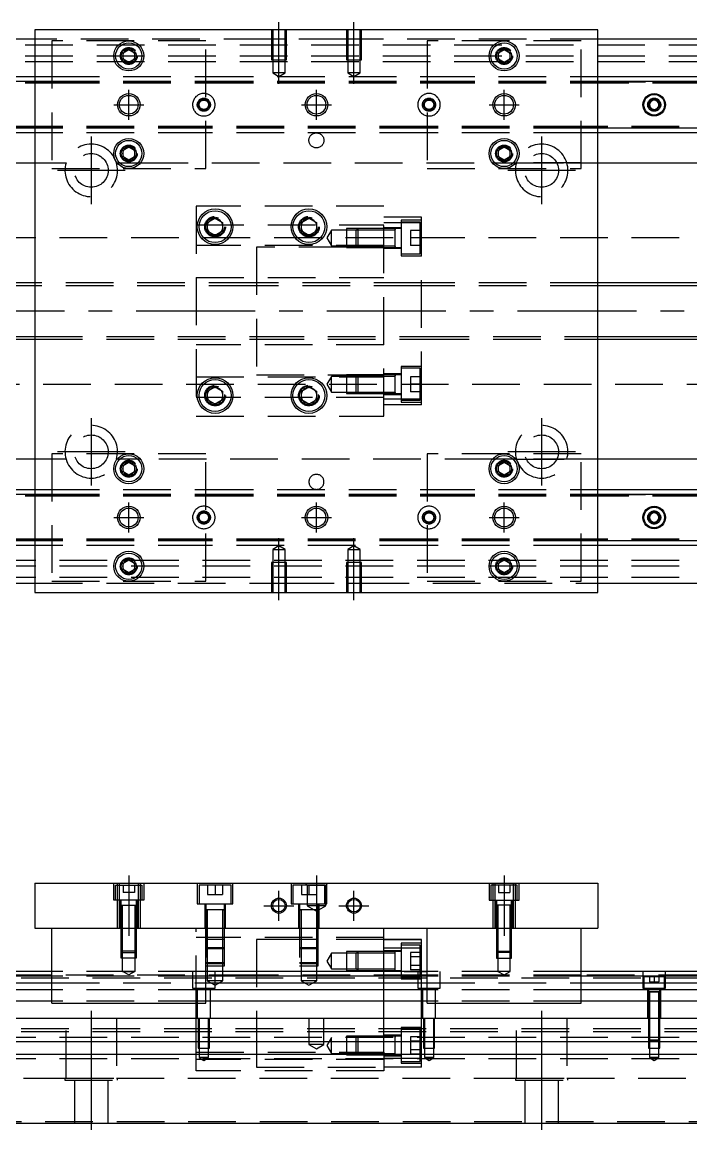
# Model space of a CAD drawing. Extents: x -10 to 665, y -260 to 77.
# Drawn here: x 151.6 to 329.8, y -218.4 to 77 of the extents above; entities that cross this region are included whole.
import ezdxf

# ---------------------------------------------------------------- set-up
doc = ezdxf.new("R2010")
doc.units = 0
doc.linetypes.add('CENTER', pattern=[50.8, 31.75, -6.35, 6.35, -6.35])
doc.linetypes.add('DASHED', pattern=[19.05, 12.7, -6.35])
doc.layers.get('0').update_dxf_attribs({"linetype": 'CONTINUOUS'})
doc.layers.add('CENTER', color=1, linetype='CENTER')

msp = doc.modelspace()

# ---------------------------------------------------------------- linework, layer by layer
at = {"color": 7, "linetype": 'CONTINUOUS'}
for p, q in [((155, 75), (155, -75)), ((305, 75), (155, 75)), ((305, -75), (305, 75)), ((155, 72.5), (0, 72.5)), ((460, 72.5), (305, 72.5)), ((178.5, 68.866026), (180, 69.73205)), ((178.5, 67.133974), (178.5, 68.866026)), ((180, 69.73205), (181.5, 68.866026)), ((181.5, 68.866026), (181.5, 67.133974)), ((278.5, 68.866026), (280, 69.73205)), ((278.5, 67.133974), (278.5, 68.866026)), ((280, 69.73205), (281.5, 68.866026)), ((281.5, 68.866026), (281.5, 67.133974)), ((180, 66.26795), (178.5, 67.133974)), ((181.5, 67.133974), (180, 66.26795)), ((280, 66.26795), (278.5, 67.133974)), ((281.5, 67.133974), (280, 66.26795)), ((0, 62.5), (155, 62.5)), ((305, 62.5), (460, 62.5)), ((0, 61.247728), (155, 61.247728)), ((305, 61.247728), (460, 61.247728)), ((318.75, 55.721688), (320, 56.443376)), ((320, 56.443376), (321.25, 55.721688)), ((318.75, 54.278312), (318.75, 55.721688)), ((320, 53.556624), (318.75, 54.278312)), ((321.25, 54.278312), (320, 53.556624)), ((321.25, 55.721688), (321.25, 54.278312)), ((155, 48.752272), (0, 48.752272)), ((155, 47.5), (0, 47.5)), ((460, 48.752272), (305, 48.752272)), ((460, 47.5), (305, 47.5)), ((178.5, 42.866026), (180, 43.73205)), ((178.5, 41.133974), (178.5, 42.866026)), ((180, 43.73205), (181.5, 42.866026)), ((181.5, 42.866026), (181.5, 41.133974)), ((278.5, 42.866026), (280, 43.73205)), ((278.5, 41.133974), (278.5, 42.866026)), ((280, 43.73205), (281.5, 42.866026)), ((281.5, 42.866026), (281.5, 41.133974)), ((56.708204, 39.5), (155, 39.5)), ((180, 40.26795), (178.5, 41.133974)), ((181.5, 41.133974), (180, 40.26795)), ((280, 40.26795), (278.5, 41.133974)), ((281.5, 41.133974), (280, 40.26795)), ((305, 39.5), (403.291796, 39.5)), ((201, 23.6547), (203, 24.809402)), ((201, 21.3453), (201, 23.6547)), ((203, 24.809402), (205, 23.6547)), ((205, 23.6547), (205, 21.3453)), ((226, 23.6547), (228, 24.809402)), ((226, 21.3453), (226, 23.6547)), ((228, 24.809402), (230, 23.6547)), ((230, 23.6547), (230, 21.3453)), ((203, 20.190598), (201, 21.3453)), ((205, 21.3453), (203, 20.190598)), ((228, 20.190598), (226, 21.3453)), ((230, 21.3453), (228, 20.190598)), ((155, 7.5), (40.5, 7.5)), ((410, 7.5), (305, 7.5)), ((40.5, -7.5), (155, -7.5)), ((305, -7.5), (410, -7.5)), ((201, -21.3453), (203, -20.190598)), ((203, -20.190598), (205, -21.3453)), ((226, -21.3453), (228, -20.190598)), ((228, -20.190598), (230, -21.3453)), ((201, -23.6547), (201, -21.3453)), ((205, -21.3453), (205, -23.6547)), ((226, -23.6547), (226, -21.3453)), ((230, -21.3453), (230, -23.6547)), ((203, -24.809402), (201, -23.6547)), ((205, -23.6547), (203, -24.809402)), ((228, -24.809402), (226, -23.6547)), ((230, -23.6547), (228, -24.809402)), ((155, -39.5), (56.708204, -39.5)), ((178.5, -41.133974), (180, -40.26795)), ((178.5, -42.866026), (178.5, -41.133974)), ((180, -40.26795), (181.5, -41.133974)), ((181.5, -41.133974), (181.5, -42.866026)), ((278.5, -41.133974), (280, -40.26795)), ((278.5, -42.866026), (278.5, -41.133974)), ((280, -40.26795), (281.5, -41.133974)), ((281.5, -41.133974), (281.5, -42.866026)), ((403.291796, -39.5), (305, -39.5)), ((180, -43.73205), (178.5, -42.866026)), ((181.5, -42.866026), (180, -43.73205)), ((280, -43.73205), (278.5, -42.866026)), ((281.5, -42.866026), (280, -43.73205)), ((0, -47.5), (155, -47.5)), ((0, -48.752272), (155, -48.752272)), ((305, -47.5), (460, -47.5)), ((305, -48.752272), (460, -48.752272)), ((318.75, -54.278312), (320, -53.556624)), ((318.75, -55.721688), (318.75, -54.278312)), ((320, -56.443376), (318.75, -55.721688)), ((320, -53.556624), (321.25, -54.278312)), ((321.25, -55.721688), (320, -56.443376)), ((321.25, -54.278312), (321.25, -55.721688)), ((155, -61.247728), (0, -61.247728)), ((460, -61.247728), (305, -61.247728)), ((155, -62.5), (0, -62.5)), ((460, -62.5), (305, -62.5)), ((178.5, -67.133974), (180, -66.26795)), ((178.5, -68.866026), (178.5, -67.133974)), ((180, -66.26795), (181.5, -67.133974)), ((181.5, -67.133974), (181.5, -68.866026)), ((278.5, -67.133974), (280, -66.26795)), ((278.5, -68.866026), (278.5, -67.133974)), ((280, -66.26795), (281.5, -67.133974)), ((281.5, -67.133974), (281.5, -68.866026)), ((180, -69.73205), (178.5, -68.866026)), ((181.5, -68.866026), (180, -69.73205)), ((280, -69.73205), (278.5, -68.866026)), ((281.5, -68.866026), (280, -69.73205)), ((0, -72.5), (155, -72.5)), ((305, -72.5), (460, -72.5)), ((155, -75), (305, -75)), ((155, -152.45), (305, -152.45)), ((155, -152.45), (155, -164.45)), ((305, -152.45), (305, -164.45)), ((155, -164.45), (305, -164.45)), ((159.5, -184.45), (159.5, -164.45)), ((200.5, -184.45), (200.5, -164.45)), ((248, -175.95), (248, -164.45)), ((259.5, -184.45), (259.5, -164.45)), ((300.5, -184.45), (300.5, -164.45)), ((248, -167.45), (258, -167.45)), ((258, -169.753062), (258, -167.45)), ((258, -175.95), (258, -169.753062)), ((159.5, -175.95), (0, -175.95)), ((159.5, -177.202272), (0, -177.202272)), ((259.5, -175.95), (200.5, -175.95)), ((259.5, -177.202272), (200.5, -177.202272)), ((460, -175.95), (300.5, -175.95)), ((460, -177.202272), (300.5, -177.202272)), ((0, -178.97668), (159.5, -178.97668)), ((200.5, -178.97668), (259.5, -178.97668)), ((300.5, -178.97668), (460, -178.97668)), ((159.5, -180.873076), (0, -180.873076)), ((259.5, -180.873076), (200.5, -180.873076)), ((460, -180.873076), (300.5, -180.873076)), ((159.5, -183.927372), (0, -183.927372)), ((159.5, -184.45), (200.5, -184.45)), ((259.5, -183.927372), (200.5, -183.927372)), ((259.5, -184.45), (300.5, -184.45)), ((460, -183.927372), (300.5, -183.927372)), ((0, -188.45), (460, -188.45)), ((460, -194.75), (0, -194.75)), ((460, -198.15), (0, -198.15)), ((0, -216.45), (460, -216.45))]:
    msp.add_line(p, q, dxfattribs=at)
at = {"color": 3, "linetype": 'DASHED'}
for p, q in [((218.000006, 75), (218.000006, 67)), ((218.35, 75), (218.35, 67)), ((221.65, 67), (221.65, 75)), ((221.999994, 67), (221.999994, 75)), ((238.000006, 75), (238.000006, 67)), ((238.35, 75), (238.35, 67)), ((241.65, 67), (241.65, 75)), ((241.999994, 67), (241.999994, 75)), ((0, 71), (460, 71)), ((218.000006, 72.5), (155, 72.5)), ((200.5, 72), (159.5, 72)), ((159.5, 72), (159.5, 38)), ((200.5, 38), (200.5, 72)), ((221.999994, 72.5), (218.000006, 72.5)), ((238.000006, 72.5), (221.999994, 72.5)), ((241.999994, 72.5), (238.000006, 72.5)), ((305, 72.5), (241.999994, 72.5)), ((259.5, 72), (259.5, 38)), ((300.5, 72), (259.5, 72)), ((300.5, 38), (300.5, 72)), ((0, 68), (460, 68)), ((181.973226, 68.326156), (182, 68)), ((281.973226, 68.326156), (282, 68)), ((0, 66.5), (460, 66.5)), ((218.000006, 67), (221.999994, 67)), ((218.35, 67), (218.35, 63.5)), ((221.65, 63.5), (221.65, 67)), ((238.000006, 67), (241.999994, 67)), ((238.35, 67), (238.35, 63.5)), ((241.65, 63.5), (241.65, 67)), ((155, 62.5), (159.5, 62.5)), ((159.5, 62.5), (200.5, 62.5)), ((200.5, 62.5), (259.5, 62.5)), ((221.65, 63.5), (218.35, 63.5)), ((218.35, 63.5), (220, 62.547372)), ((220, 62.547372), (221.65, 63.5)), ((241.65, 63.5), (238.35, 63.5)), ((238.35, 63.5), (240, 62.547372)), ((240, 62.547372), (241.65, 63.5)), ((259.5, 62.5), (300.5, 62.5)), ((300.5, 62.5), (305, 62.5)), ((0, 61.1147), (155, 61.1147)), ((0, 61.1), (159.5, 61.1)), ((0, 60.8), (159.5, 60.8)), ((155, 61.247728), (159.5, 61.247728)), ((155, 61.1147), (159.5, 61.1147)), ((159.5, 61.247728), (200.5, 61.247728)), ((159.5, 61.1147), (200.5, 61.1147)), ((159.5, 61.1), (200.5, 61.1)), ((159.5, 60.8), (200.5, 60.8)), ((200.5, 61.247728), (259.5, 61.247728)), ((200.5, 61.1147), (259.5, 61.1147)), ((200.5, 61.1), (259.5, 61.1)), ((200.5, 60.8), (259.5, 60.8)), ((259.5, 61.247728), (300.5, 61.247728)), ((259.5, 61.1147), (300.5, 61.1147)), ((259.5, 61.1), (300.5, 61.1)), ((259.5, 60.8), (300.5, 60.8)), ((300.5, 61.247728), (305, 61.247728)), ((300.5, 61.1147), (305, 61.1147)), ((300.5, 61.1), (460, 61.1)), ((300.5, 60.8), (460, 60.8)), ((305, 61.1147), (460, 61.1147)), ((318.5, 55), (318.52041, 55.24661)), ((159.5, 49.2), (0, 49.2)), ((159.5, 48.9), (0, 48.9)), ((155, 48.8853), (0, 48.8853)), ((159.5, 48.8853), (155, 48.8853)), ((159.5, 48.752272), (155, 48.752272)), ((159.5, 47.5), (155, 47.5)), ((200.5, 49.2), (159.5, 49.2)), ((200.5, 48.9), (159.5, 48.9)), ((200.5, 48.8853), (159.5, 48.8853)), ((200.5, 48.752272), (159.5, 48.752272)), ((200.5, 47.5), (159.5, 47.5)), ((259.5, 49.2), (200.5, 49.2)), ((259.5, 48.9), (200.5, 48.9)), ((259.5, 48.8853), (200.5, 48.8853)), ((259.5, 48.752272), (200.5, 48.752272)), ((259.5, 47.5), (200.5, 47.5)), ((300.5, 49.2), (259.5, 49.2)), ((300.5, 48.9), (259.5, 48.9)), ((300.5, 48.8853), (259.5, 48.8853)), ((300.5, 48.752272), (259.5, 48.752272)), ((300.5, 47.5), (259.5, 47.5)), ((460, 49.2), (300.5, 49.2)), ((460, 48.9), (300.5, 48.9)), ((305, 48.8853), (300.5, 48.8853)), ((305, 48.752272), (300.5, 48.752272)), ((305, 47.5), (300.5, 47.5)), ((460, 48.8853), (305, 48.8853)), ((178, 42), (178.030168, 42.346066)), ((281.973226, 42.326156), (282, 42)), ((155, 39.5), (163.291796, 39.5)), ((176.708204, 39.5), (176.877502, 39.5)), ((176.877502, 39.5), (177.55051, 39.5)), ((177.55051, 39.5), (182.44949, 39.5)), ((182.44949, 39.5), (183.122498, 39.5)), ((183.122498, 39.5), (276.877502, 39.5)), ((276.877502, 39.5), (277.55051, 39.5)), ((277.55051, 39.5), (282.44949, 39.5)), ((282.44949, 39.5), (283.122498, 39.5)), ((283.122498, 39.5), (300.5, 39.5)), ((300.5, 39.5), (283.291796, 39.5)), ((296.708204, 39.5), (305, 39.5)), ((159.5, 38), (200.5, 38)), ((259.5, 38), (300.5, 38)), ((198, 28), (198, -28)), ((248, 28), (198, 28)), ((248, -28), (248, 28)), ((258, 25), (248, 25)), ((252.6, 24.235572), (252.6, 14.735572)), ((258, 24.235572), (252.6, 24.235572)), ((257.6, 23.735572), (252.6, 23.735572)), ((257.6, 15.235572), (257.6, 23.735572)), ((258, 23.49468), (258, 25)), ((198, 23), (248, 23)), ((200.5, 22.5), (200.512884, 22.753488)), ((225.5, 22.5), (225.52689, 22.865682)), ((234, 21.585572), (232.787564, 19.485572)), ((234, 17.385572), (234, 21.585572)), ((238, 21.585572), (234, 21.585572)), ((238, 21.985566), (238, 16.985576)), ((240.999994, 21.985566), (238, 21.985566)), ((240.6, 21.585572), (238, 21.585572)), ((241, 21.985572), (240.6, 21.585572)), ((240.6, 17.385572), (240.6, 21.585572)), ((248, 21.585572), (240.6, 21.585572)), ((248, 21.985566), (240.999994, 21.985566)), ((241, 21.985572), (241, 16.985572)), ((248, 21.985572), (241, 21.985572)), ((258, 23.49468), (248, 23.49468)), ((252.6, 22.235572), (248, 22.235572)), ((251.005, 21.985572), (248, 21.985572)), ((251, 21.585572), (248, 21.585572)), ((252.6, 21.985572), (250.995, 21.985572)), ((251, 16.985566), (251, 21.985576)), ((251, 16.985566), (251, 21.985576)), ((251, 21.585572), (251, 21.985576)), ((251, 21.728174), (251, 21.985572)), ((251, 21.985572), (251, 21.728122)), ((251, 17.24302), (251, 21.728174)), ((251, 17.385572), (251, 21.585572)), ((255.1, 21.485572), (255.1, 19.485572)), ((257.6, 21.485572), (255.1, 21.485572)), ((258, -23.49468), (258, 23.49468)), ((460, 19.5), (61.969694, 19.5)), ((232.787564, 19.485572), (234, 17.385572)), ((257.6, 19.485572), (255.1, 19.485572)), ((255.1, 19.485572), (255.1, 17.485572)), ((248, 17.5), (198, 17.5)), ((214, 17), (214, -17)), ((238, 17), (214, 17)), ((234, 17.385572), (238, 17.385572)), ((238, 17.385572), (240.6, 17.385572)), ((240.985572, 17), (238, 17)), ((238, 16.985576), (240.999994, 16.985576)), ((240.6, 17.385572), (248, 17.385572)), ((240.6, 17.385572), (241, 16.985572)), ((248, 17), (240.985572, 17)), ((240.999994, 16.985576), (248, 16.985576)), ((241, 16.985572), (248, 16.985572)), ((248, 17.385572), (251, 17.385572)), ((248, 16.985572), (251.005, 16.985572)), ((248, 16.735572), (252.6, 16.735572)), ((250.995, 16.985572), (252.6, 16.985572)), ((251, 16.985566), (251, 17.385572)), ((251, 17.243038), (251, 16.985572)), ((251, 16.985572), (251, 17.24302)), ((252.6, 15.235572), (257.6, 15.235572)), ((257.6, 17.485572), (255.1, 17.485572)), ((252.6, 14.735572), (258, 14.735572)), ((198, 9), (248, 9)), ((214, 7.5), (155, 7.5)), ((214, 6.75), (155, 6.75)), ((258, 7.5), (214, 7.5)), ((258, 6.75), (214, 6.75)), ((305, 7.5), (258, 7.5)), ((305, 6.75), (258, 6.75)), ((155, -6.75), (214, -6.75)), ((155, -7.5), (214, -7.5)), ((214, -6.75), (258, -6.75)), ((214, -7.5), (258, -7.5)), ((258, -6.75), (305, -6.75)), ((258, -7.5), (305, -7.5)), ((248, -9), (198, -9)), ((252.6, -14.735572), (252.6, -24.235572)), ((258, -14.735572), (252.6, -14.735572)), ((198, -17.5), (248, -17.5)), ((214, -17), (238, -17)), ((234, -17.385572), (232.787564, -19.485572)), ((234, -21.585572), (234, -17.385572)), ((238, -17.385572), (234, -17.385572)), ((238, -16.985576), (238, -21.985566)), ((240.999994, -16.985576), (238, -16.985576)), ((238, -17), (240.985572, -17)), ((240.6, -17.385572), (238, -17.385572)), ((241, -16.985572), (240.6, -17.385572)), ((240.6, -21.585572), (240.6, -17.385572)), ((248, -17.385572), (240.6, -17.385572)), ((240.985572, -17), (248, -17)), ((248, -16.985576), (240.999994, -16.985576)), ((241, -16.985572), (241, -21.985572)), ((248, -16.985572), (241, -16.985572)), ((252.6, -16.735572), (248, -16.735572)), ((251.005, -16.985572), (248, -16.985572)), ((251, -17.385572), (248, -17.385572)), ((252.6, -16.985572), (250.995, -16.985572)), ((251, -21.985576), (251, -16.985566)), ((251, -17.385572), (251, -16.985566)), ((251, -17.24297), (251, -16.985572)), ((251, -16.985572), (251, -17.24302)), ((251, -21.728122), (251, -17.24297)), ((251, -21.585572), (251, -17.385572)), ((257.6, -15.235572), (252.6, -15.235572)), ((255.1, -17.485572), (255.1, -19.485572)), ((257.6, -17.485572), (255.1, -17.485572)), ((257.6, -23.735572), (257.6, -15.235572)), ((61.969694, -19.5), (460, -19.5)), ((232.787564, -19.485572), (234, -21.585572)), ((255.1, -19.485572), (255.1, -21.485572)), ((257.6, -19.485572), (255.1, -19.485572)), ((248, -23), (198, -23)), ((205.483582, -22.213962), (205.5, -22.5)), ((230.483582, -22.213962), (230.5, -22.5)), ((234, -21.585572), (238, -21.585572)), ((238, -21.585572), (240.6, -21.585572)), ((238, -21.985566), (240.999994, -21.985566)), ((240.6, -21.585572), (248, -21.585572)), ((240.6, -21.585572), (241, -21.985572)), ((240.999994, -21.985566), (248, -21.985566)), ((241, -21.985572), (248, -21.985572)), ((248, -21.585572), (251, -21.585572)), ((248, -21.985572), (251.005, -21.985572)), ((248, -22.235572), (252.6, -22.235572)), ((258, -23.49468), (248, -23.49468)), ((250.995, -21.985572), (252.6, -21.985572)), ((251, -21.985576), (251, -21.585572)), ((251, -21.728104), (251, -21.985572)), ((251, -21.985572), (251, -21.728122)), ((257.6, -21.485572), (255.1, -21.485572)), ((258, -25), (258, -23.49468)), ((258, -25), (248, -25)), ((252.6, -23.735572), (257.6, -23.735572)), ((252.6, -24.235572), (258, -24.235572)), ((198, -28), (248, -28)), ((200.5, -38), (159.5, -38)), ((159.5, -38), (159.5, -72)), ((200.5, -72), (200.5, -38)), ((300.5, -38), (259.5, -38)), ((259.5, -38), (259.5, -72)), ((300.5, -72), (300.5, -38)), ((163.291796, -39.5), (155, -39.5)), ((176.877502, -39.5), (176.708204, -39.5)), ((177.55051, -39.5), (176.877502, -39.5)), ((182.44949, -39.5), (177.55051, -39.5)), ((183.122498, -39.5), (182.44949, -39.5)), ((276.877502, -39.5), (183.122498, -39.5)), ((277.55051, -39.5), (276.877502, -39.5)), ((282.44949, -39.5), (277.55051, -39.5)), ((283.122498, -39.5), (282.44949, -39.5)), ((300.5, -39.5), (283.122498, -39.5)), ((283.291796, -39.5), (300.5, -39.5)), ((305, -39.5), (296.708204, -39.5)), ((178, -42), (178.030168, -41.653934)), ((281.973226, -41.673844), (282, -42)), ((0, -48.8853), (155, -48.8853)), ((0, -48.9), (159.5, -48.9)), ((0, -49.2), (159.5, -49.2)), ((155, -47.5), (159.5, -47.5)), ((155, -48.752272), (159.5, -48.752272)), ((155, -48.8853), (159.5, -48.8853)), ((159.5, -47.5), (200.5, -47.5)), ((159.5, -48.752272), (200.5, -48.752272)), ((159.5, -48.8853), (200.5, -48.8853)), ((159.5, -48.9), (200.5, -48.9)), ((159.5, -49.2), (200.5, -49.2)), ((200.5, -47.5), (259.5, -47.5)), ((200.5, -48.752272), (259.5, -48.752272)), ((200.5, -48.8853), (259.5, -48.8853)), ((200.5, -48.9), (259.5, -48.9)), ((200.5, -49.2), (259.5, -49.2)), ((259.5, -47.5), (300.5, -47.5)), ((259.5, -48.752272), (300.5, -48.752272)), ((259.5, -48.8853), (300.5, -48.8853)), ((259.5, -48.9), (300.5, -48.9)), ((259.5, -49.2), (300.5, -49.2)), ((300.5, -47.5), (305, -47.5)), ((300.5, -48.752272), (305, -48.752272)), ((300.5, -48.8853), (305, -48.8853)), ((300.5, -48.9), (460, -48.9)), ((300.5, -49.2), (460, -49.2)), ((305, -48.8853), (460, -48.8853)), ((321.477374, -54.74045), (321.5, -55)), ((159.5, -60.8), (0, -60.8)), ((159.5, -61.1), (0, -61.1)), ((155, -61.1147), (0, -61.1147)), ((159.5, -61.1147), (155, -61.1147)), ((159.5, -61.247728), (155, -61.247728)), ((200.5, -60.8), (159.5, -60.8)), ((200.5, -61.1), (159.5, -61.1)), ((200.5, -61.1147), (159.5, -61.1147)), ((200.5, -61.247728), (159.5, -61.247728)), ((259.5, -60.8), (200.5, -60.8)), ((259.5, -61.1), (200.5, -61.1)), ((259.5, -61.1147), (200.5, -61.1147)), ((259.5, -61.247728), (200.5, -61.247728)), ((300.5, -60.8), (259.5, -60.8)), ((300.5, -61.1), (259.5, -61.1)), ((300.5, -61.1147), (259.5, -61.1147)), ((300.5, -61.247728), (259.5, -61.247728)), ((460, -60.8), (300.5, -60.8)), ((460, -61.1), (300.5, -61.1)), ((305, -61.1147), (300.5, -61.1147)), ((305, -61.247728), (300.5, -61.247728)), ((460, -61.1147), (305, -61.1147)), ((159.5, -62.5), (155, -62.5)), ((200.5, -62.5), (159.5, -62.5)), ((259.5, -62.5), (200.5, -62.5)), ((220, -62.547372), (218.35, -63.5)), ((218.35, -63.5), (220, -63.5)), ((218.35, -63.5), (218.35, -67)), ((221.65, -63.5), (220, -62.547372)), ((220, -63.5), (221.65, -63.5)), ((221.65, -67), (221.65, -63.5)), ((240, -62.547372), (238.35, -63.5)), ((238.35, -63.5), (240, -63.5)), ((238.35, -63.5), (238.35, -67)), ((241.65, -63.5), (240, -62.547372)), ((240, -63.5), (241.65, -63.5)), ((241.65, -67), (241.65, -63.5)), ((300.5, -62.5), (259.5, -62.5)), ((305, -62.5), (300.5, -62.5)), ((460, -66.5), (0, -66.5)), ((181.973226, -67.673844), (182, -68)), ((221.999994, -67), (218.000006, -67)), ((218.000006, -67), (218.000006, -75)), ((218.35, -67), (218.35, -75)), ((221.65, -75), (221.65, -67)), ((221.999994, -75), (221.999994, -67)), ((241.999994, -67), (238.000006, -67)), ((238.000006, -67), (238.000006, -75)), ((238.35, -67), (238.35, -75)), ((241.65, -75), (241.65, -67)), ((241.999994, -75), (241.999994, -67)), ((281.973226, -67.673844), (282, -68)), ((460, -68), (0, -68)), ((460, -71), (0, -71)), ((155, -72.5), (218.000006, -72.5)), ((159.5, -72), (200.5, -72)), ((218.000006, -72.5), (221.999994, -72.5)), ((221.999994, -72.5), (238.000006, -72.5)), ((238.000006, -72.5), (241.999994, -72.5)), ((241.999994, -72.5), (305, -72.5)), ((259.5, -72), (300.5, -72)), ((176, -156.95), (176, -152.45)), ((176.5, -152.95), (183.5, -152.95)), ((176.5, -156.95), (176.5, -152.95)), ((177.000006, -152.95), (177.000006, -152.45)), ((177.000006, -156.95), (177.000006, -152.95)), ((177.5, -164.45), (177.5, -152.45)), ((178.5, -152.95), (178.5, -154.95)), ((180, -152.95), (180, -154.95)), ((181.5, -152.95), (181.5, -154.95)), ((182.5, -152.45), (182.5, -164.45)), ((182.999994, -152.45), (182.999994, -152.95)), ((182.999994, -152.95), (182.999994, -156.95)), ((183.5, -152.95), (183.5, -156.95)), ((184, -152.45), (184, -156.95)), ((198.25, -152.45), (198.25, -157.95)), ((207.25, -152.95), (198.75, -152.95)), ((198.75, -152.95), (198.75, -157.95)), ((201, -152.95), (201, -155.45)), ((203, -152.95), (203, -155.45)), ((205, -152.95), (205, -155.45)), ((207.25, -157.95), (207.25, -152.95)), ((207.75, -157.95), (207.75, -152.45)), ((223.25, -152.45), (223.25, -157.95)), ((232.25, -152.95), (223.75, -152.95)), ((223.75, -152.95), (223.75, -157.95)), ((226, -152.95), (226, -155.45)), ((227.5, -152.95), (227, -152.45)), ((227.5, -152.95), (227.5, -158.45)), ((227.5, -152.95), (232.5, -152.95)), ((228, -152.95), (228, -155.45)), ((230, -152.95), (230, -155.45)), ((232.25, -157.95), (232.25, -152.95)), ((232.5, -152.95), (233, -152.45)), ((232.5, -158.45), (232.5, -152.95)), ((232.75, -157.95), (232.75, -152.45)), ((276, -152.45), (276, -156.95)), ((283.5, -152.95), (276.5, -152.95)), ((276.5, -152.95), (276.5, -156.95)), ((277.000006, -152.45), (277.000006, -152.95)), ((277.000006, -152.95), (277.000006, -156.95)), ((277.5, -152.45), (277.5, -164.45)), ((278.5, -152.95), (278.5, -154.95)), ((280, -152.95), (280, -154.95)), ((281.5, -152.95), (281.5, -154.95)), ((282.5, -164.45), (282.5, -152.45)), ((282.999994, -152.95), (282.999994, -152.45)), ((282.999994, -156.95), (282.999994, -152.95)), ((283.5, -156.95), (283.5, -152.95)), ((284, -156.95), (284, -152.45)), ((180, -154.95), (178.5, -154.95)), ((181.5, -154.95), (180, -154.95)), ((201, -155.45), (203, -155.45)), ((203, -155.45), (205, -155.45)), ((226, -155.45), (228, -155.45)), ((228, -155.45), (230, -155.45)), ((278.5, -154.95), (280, -154.95)), ((280, -154.95), (281.5, -154.95)), ((184, -156.95), (176, -156.95)), ((177.000006, -164.45), (177.000006, -156.95)), ((177.75, -164.45), (177.75, -156.95)), ((177.999994, -158.35), (182.000006, -158.35)), ((177.999994, -158.35), (182.000006, -158.35)), ((177.999994, -158.35), (182.000006, -158.35)), ((178, -158.35), (178, -156.95)), ((178, -158.35), (178, -158.345)), ((178, -158.35), (178.216668, -158.35)), ((178, -158.355), (178, -158.35)), ((178, -164.45), (178, -158.35)), ((178.216668, -158.35), (181.783292, -158.35)), ((178.35, -164.45), (178.35, -158.35)), ((181.65, -158.35), (181.65, -164.45)), ((181.783292, -158.35), (182, -158.35)), ((182, -156.95), (182, -158.35)), ((182, -158.345), (182, -158.35)), ((182, -158.35), (182, -158.355)), ((182, -158.35), (182, -164.45)), ((182.25, -156.95), (182.25, -164.45)), ((182.999994, -156.95), (182.999994, -164.45)), ((198.25, -157.95), (207.75, -157.95)), ((200.25, -157.95), (200.25, -164.45)), ((200.5, -157.95), (200.5, -159.55)), ((205.5, -159.55), (205.5, -157.95)), ((205.75, -164.45), (205.75, -157.95)), ((223.25, -157.95), (232.75, -157.95)), ((225.25, -157.95), (225.25, -164.45)), ((225.5, -157.95), (225.5, -159.55)), ((232.5, -158.45), (227.5, -158.45)), ((227.5, -158.45), (230, -159.893376)), ((230, -159.893376), (232.5, -158.45)), ((230.5, -159.55), (230.5, -157.95)), ((230.75, -164.45), (230.75, -157.95)), ((276, -156.95), (284, -156.95)), ((277.000006, -156.95), (277.000006, -164.45)), ((277.75, -156.95), (277.75, -164.45)), ((282.000006, -158.35), (277.999994, -158.35)), ((282.000006, -158.35), (277.999994, -158.35)), ((282.000006, -158.35), (277.999994, -158.35)), ((278, -156.95), (278, -158.35)), ((278, -158.345), (278, -158.35)), ((278.216708, -158.35), (278, -158.35)), ((278, -158.35), (278, -158.355)), ((278, -158.35), (278, -164.45)), ((281.783332, -158.35), (278.216708, -158.35)), ((278.35, -158.35), (278.35, -164.45)), ((281.65, -164.45), (281.65, -158.35)), ((282, -158.35), (281.783332, -158.35)), ((282, -158.35), (282, -156.95)), ((282, -158.35), (282, -158.345)), ((282, -158.355), (282, -158.35)), ((282, -164.45), (282, -158.35)), ((282.25, -164.45), (282.25, -156.95)), ((282.999994, -164.45), (282.999994, -156.95)), ((205.500006, -159.55), (200.499994, -159.55)), ((205.500006, -159.55), (200.499994, -159.55)), ((200.5, -159.545), (200.5, -159.55)), ((200.5, -159.55), (200.757448, -159.55)), ((200.757468, -159.55), (200.5, -159.55)), ((200.5, -159.55), (200.5, -159.555)), ((200.5, -159.55), (200.500006, -174.45)), ((205.242552, -159.55), (200.757468, -159.55)), ((200.9, -159.55), (200.9, -164.45)), ((205.1, -164.45), (205.1, -159.55)), ((205.5, -159.55), (205.242552, -159.55)), ((205.242602, -159.55), (205.5, -159.55)), ((205.5, -159.55), (205.5, -159.545)), ((205.5, -159.555), (205.5, -159.55)), ((205.5, -164.45), (205.5, -159.55)), ((230.500006, -159.55), (225.499994, -159.55)), ((230.500006, -159.55), (225.499994, -159.55)), ((225.5, -159.545), (225.5, -159.55)), ((225.5, -159.55), (225.757448, -159.55)), ((225.757468, -159.55), (225.5, -159.55)), ((225.5, -159.55), (225.5, -159.555)), ((225.5, -159.55), (225.500006, -174.45)), ((230.242552, -159.55), (225.757468, -159.55)), ((225.9, -159.55), (225.9, -164.45)), ((230.1, -164.45), (230.1, -159.55)), ((230.5, -159.55), (230.242552, -159.55)), ((230.242602, -159.55), (230.5, -159.55)), ((230.5, -159.55), (230.5, -159.545)), ((230.5, -159.555), (230.5, -159.55)), ((230.5, -164.45), (230.5, -159.55)), ((178, -170.6), (178, -164.45)), ((178.000006, -170.600006), (178.000006, -164.45)), ((178.35, -170.95), (178.35, -164.45)), ((181.65, -164.45), (181.65, -170.95)), ((181.999994, -164.45), (181.999994, -170.600006)), ((182, -164.45), (182, -170.6)), ((198, -184.45), (198, -164.45)), ((200.9, -164.45), (200.9, -169.95)), ((205.1, -169.95), (205.1, -164.45)), ((205.499994, -169.550006), (205.499994, -164.45)), ((205.5, -169.55), (205.5, -164.45)), ((225.9, -164.45), (225.9, -169.95)), ((230.1, -169.95), (230.1, -164.45)), ((230.499994, -169.550006), (230.499994, -164.45)), ((230.5, -169.55), (230.5, -164.45)), ((278, -164.45), (278, -170.6)), ((278.000006, -164.45), (278.000006, -170.600006)), ((278.35, -164.45), (278.35, -170.95)), ((281.65, -170.95), (281.65, -164.45)), ((281.999994, -170.600006), (281.999994, -164.45)), ((282, -170.6), (282, -164.45)), ((248, -166.95), (198, -166.95)), ((200.9, -167.45), (200.5, -167.45)), ((205.1, -167.45), (200.9, -167.45)), ((205.5, -167.45), (205.1, -167.45)), ((214, -167.45), (214, -198.15)), ((225.5, -167.45), (214, -167.45)), ((225.9, -167.45), (225.5, -167.45)), ((230.1, -167.45), (225.9, -167.45)), ((230.5, -167.45), (230.1, -167.45)), ((248, -167.45), (230.5, -167.45)), ((253, -167.45), (248, -167.45)), ((253.35, -167.45), (253, -167.45)), ((256.65, -167.45), (253.35, -167.45)), ((257, -167.45), (256.65, -167.45)), ((258, -167.45), (257, -167.45)), ((182, -170.6), (178, -170.6)), ((178.35, -170.95), (178, -170.6)), ((178.000006, -172.45), (178.000006, -170.600006)), ((178.35, -170.95), (181.65, -170.95)), ((178.35, -172.45), (178.35, -170.95)), ((182, -170.6), (181.65, -170.95)), ((181.65, -170.95), (181.65, -172.45)), ((181.999994, -170.600006), (181.999994, -172.45)), ((200.5, -169.55), (205.5, -169.55)), ((200.5, -169.55), (200.9, -169.95)), ((205.1, -169.95), (200.9, -169.95)), ((200.9, -169.95), (200.9, -174.45)), ((205.1, -169.95), (205.5, -169.55)), ((205.1, -174.45), (205.1, -169.95)), ((205.499994, -174.45), (205.499994, -169.550006)), ((225.5, -169.55), (230.5, -169.55)), ((225.5, -169.55), (225.9, -169.95)), ((230.1, -169.95), (225.9, -169.95)), ((225.9, -169.95), (225.9, -174.45)), ((230.1, -169.95), (230.5, -169.55)), ((230.1, -174.45), (230.1, -169.95)), ((230.499994, -174.45), (230.499994, -169.550006)), ((234, -171.1), (232.787564, -173.2)), ((234, -175.3), (234, -171.1)), ((238, -171.1), (234, -171.1)), ((238, -170.700006), (238, -175.699994)), ((240.999994, -170.700006), (238, -170.700006)), ((240.6, -171.1), (238, -171.1)), ((241, -170.7), (240.6, -171.1)), ((240.6, -175.3), (240.6, -171.1)), ((248, -171.1), (240.6, -171.1)), ((248, -170.700006), (240.999994, -170.700006)), ((241, -170.7), (241, -175.7)), ((248, -170.7), (241, -170.7)), ((253, -169.753062), (248, -169.753062)), ((252.6, -170.45), (248, -170.45)), ((251, -170.7), (248, -170.7)), ((251, -171.1), (248, -171.1)), ((251, -170.7), (250.995, -170.7)), ((251, -173.049968), (251, -170.699994)), ((251, -170.957468), (251, -170.7)), ((252.6, -170.7), (251, -170.7)), ((251.005, -170.7), (251, -170.7)), ((251, -173.049954), (251, -170.957468)), ((252.6, -168.45), (252.6, -177.95)), ((258, -168.45), (252.6, -168.45)), ((253, -168.95), (252.6, -168.95)), ((253.35, -168.95), (253, -168.95)), ((253.35, -169.753062), (253, -169.753062)), ((256.65, -168.95), (253.35, -168.95)), ((256.65, -169.753062), (253.35, -169.753062)), ((255.1, -170.890598), (255.1, -172.0453)), ((257.6, -170.890598), (255.1, -170.890598)), ((257, -168.95), (256.65, -168.95)), ((257, -169.753062), (256.65, -169.753062)), ((257.6, -168.95), (257, -168.95)), ((258, -169.753062), (257, -169.753062)), ((257.6, -177.45), (257.6, -168.95)), ((278, -170.6), (282, -170.6)), ((278, -170.6), (278.35, -170.95)), ((278.000006, -170.600006), (278.000006, -172.45)), ((281.65, -170.95), (278.35, -170.95)), ((278.35, -170.95), (278.35, -172.45)), ((281.65, -170.95), (282, -170.6)), ((281.65, -172.45), (281.65, -170.95)), ((281.999994, -172.45), (281.999994, -170.600006)), ((181.999994, -172.45), (178.000006, -172.45)), ((178.35, -175.95), (178.35, -172.45)), ((181.65, -172.45), (181.65, -175.95)), ((200.5, -173.55), (205.5, -173.55)), ((200.5, -173.55), (200.9, -173.95)), ((205.1, -173.95), (200.9, -173.95)), ((205.1, -173.95), (205.5, -173.55)), ((225.5, -173.55), (230.5, -173.55)), ((225.5, -173.55), (225.9, -173.95)), ((230.1, -173.95), (225.9, -173.95)), ((230.1, -173.95), (230.5, -173.55)), ((232.787564, -173.2), (234, -175.3)), ((251, -173.40002), (251, -173.049954)), ((251, -175.700006), (251, -173.049968)), ((251, -175.442552), (251, -173.40002)), ((257.6, -172.0453), (255.1, -172.0453)), ((255.1, -172.0453), (255.1, -174.3547)), ((278.000006, -172.45), (281.999994, -172.45)), ((278.35, -172.45), (278.35, -175.95)), ((281.65, -175.95), (281.65, -172.45)), ((159.5, -176.95), (40.5, -176.95)), ((200.5, -175.95), (159.5, -175.95)), ((214, -176.95), (159.5, -176.95)), ((200.5, -177.202272), (159.5, -177.202272)), ((178.35, -175.95), (181.65, -175.95)), ((180, -176.902628), (178.35, -175.95)), ((181.65, -175.95), (180, -176.902628)), ((197, -175.95), (197, -180.45)), ((200.500006, -174.45), (205.499994, -174.45)), ((200.9, -174.45), (200.9, -178.45)), ((203, -180.45), (203, -175.95)), ((206.65, -175.95), (203.35, -175.95)), ((205.1, -178.45), (205.1, -174.45)), ((258, -176.95), (214, -176.95)), ((225.500006, -174.45), (230.499994, -174.45)), ((225.9, -174.45), (225.9, -178.45)), ((230.1, -178.45), (230.1, -174.45)), ((234, -175.3), (238, -175.3)), ((238, -175.3), (240.6, -175.3)), ((238, -175.699994), (241, -175.699994)), ((240.6, -175.3), (248, -175.3)), ((240.6, -175.3), (241, -175.7)), ((240.6, -175.3), (248, -175.3)), ((241, -175.699994), (248, -175.699994)), ((241, -175.7), (248, -175.699998)), ((248, -175.3), (251, -175.3)), ((248, -175.699998), (251.005, -175.7)), ((248, -188.45), (248, -175.95)), ((250.995, -175.7), (252.6, -175.7)), ((251, -175.7), (251, -175.442552)), ((253.35, -175.95), (259.5, -175.95)), ((255.1, -174.3547), (255.1, -175.509402)), ((257.6, -174.3547), (255.1, -174.3547)), ((257.6, -175.509402), (255.1, -175.509402)), ((300.5, -175.95), (256.65, -175.95)), ((257, -175.95), (257, -180.45)), ((258, -188.45), (258, -175.95)), ((300.5, -176.95), (258, -176.95)), ((300.5, -177.202272), (259.5, -177.202272)), ((263, -180.45), (263, -175.95)), ((281.65, -175.95), (278.35, -175.95)), ((278.35, -175.95), (280, -176.902628)), ((280, -176.902628), (281.65, -175.95)), ((410, -176.95), (300.5, -176.95)), ((317, -175.95), (317, -180.45)), ((323, -180.45), (323, -175.95)), ((37, -177.7), (410, -177.7)), ((159.5, -178.97668), (200.5, -178.97668)), ((205.1, -178.45), (200.9, -178.45)), ((200.9, -178.45), (203, -179.662436)), ((203, -179.662436), (205.1, -178.45)), ((230.1, -178.45), (225.9, -178.45)), ((225.9, -178.45), (228, -179.662436)), ((228, -179.662436), (230.1, -178.45)), ((252.6, -177.45), (257.6, -177.45)), ((252.6, -177.95), (258, -177.95)), ((259.5, -178.97668), (300.5, -178.97668)), ((322.75, -177.45), (317.25, -177.45)), ((317.25, -177.45), (317.25, -180.45)), ((318.75, -177.45), (318.75, -178.75)), ((318.75, -178.75), (320, -178.75)), ((320, -177.45), (320, -178.75)), ((320, -178.75), (321.25, -178.75)), ((321.25, -177.45), (321.25, -178.75)), ((322.75, -180.45), (322.75, -177.45)), ((200.5, -180.873076), (159.5, -180.873076)), ((197, -180.45), (203, -180.45)), ((198.25, -180.45), (198.25, -188.45)), ((201.75, -188.45), (201.75, -180.45)), ((257, -180.45), (263, -180.45)), ((258.25, -180.45), (258.25, -188.45)), ((300.5, -180.873076), (259.5, -180.873076)), ((261.75, -188.45), (261.75, -180.45)), ((317, -180.45), (323, -180.45)), ((318.25, -180.45), (318.25, -188.45)), ((321.500006, -181.45), (318.499994, -181.45)), ((319.998804, -181.45), (318.499994, -181.45)), ((321.500006, -181.45), (318.499994, -181.45)), ((318.5, -180.45), (318.5, -181.45)), ((318.5, -181.445), (318.5, -181.45)), ((318.5, -181.45), (318.62467, -181.45)), ((318.624678, -181.45), (318.5, -181.45)), ((318.5, -181.45), (318.5, -188.45)), ((318.5, -181.45), (318.5, -181.455)), ((318.62467, -181.45), (321.375392, -181.45)), ((319.998804, -181.45), (318.624678, -181.45)), ((318.75, -181.45), (318.75, -188.45)), ((321.500006, -181.45), (319.998804, -181.45)), ((321.37533, -181.45), (319.998804, -181.45)), ((321.25, -188.45), (321.25, -181.45)), ((321.5, -181.45), (321.37533, -181.45)), ((321.375392, -181.45), (321.5, -181.45)), ((321.5, -181.45), (321.5, -180.45)), ((321.5, -181.45), (321.5, -181.445)), ((321.5, -188.45), (321.5, -181.45)), ((321.5, -181.455), (321.5, -181.45)), ((321.75, -188.45), (321.75, -180.45)), ((200.5, -183.927372), (159.5, -183.927372)), ((198, -188.45), (198, -184.45)), ((300.5, -183.927372), (259.5, -183.927372)), ((163.291796, -204.45), (163.291796, -188.45)), ((176.708204, -188.45), (176.708204, -204.45)), ((198, -194.75), (198, -188.45)), ((198.500006, -188.45), (198.500006, -194.75)), ((198.75, -188.45), (198.75, -196.45)), ((201.25, -196.45), (201.25, -188.45)), ((201.499994, -194.75), (201.499994, -188.45)), ((228, -188.45), (228, -195.45)), ((232, -195.45), (232, -188.45)), ((248, -194.75), (248, -188.45)), ((258, -194.75), (258, -188.45)), ((258.500006, -188.45), (258.500006, -194.75)), ((258.75, -188.45), (258.75, -196.45)), ((261.25, -196.45), (261.25, -188.45)), ((261.499994, -194.75), (261.499994, -188.45)), ((283.291796, -204.45), (283.291796, -188.45)), ((296.708204, -188.45), (296.708204, -204.45)), ((318.5, -188.45), (318.5, -194.2)), ((318.500006, -188.45), (318.500002, -194.2)), ((318.75, -188.45), (318.75, -194.45)), ((321.25, -194.45), (321.25, -188.45)), ((321.499998, -194.2), (321.499994, -188.45)), ((321.5, -194.2), (321.5, -188.45)), ((37, -191.2), (410, -191.2)), ((37, -191.95), (410, -191.95)), ((252.6, -190.95), (252.6, -200.45)), ((258, -190.95), (252.6, -190.95)), ((257.6, -191.45), (252.6, -191.45)), ((257.6, -194.75), (257.6, -191.45)), ((460, -193.6), (0, -193.6)), ((198, -197.45), (198, -194.75)), ((198.500006, -194.75), (198.500006, -196.45)), ((201.499994, -196.45), (201.499994, -194.75)), ((234, -193.6), (232.787564, -195.7)), ((234, -197.8), (234, -193.6)), ((241, -193.200002), (238, -193.200006)), ((238, -193.200006), (238, -198.15)), ((241, -193.2), (240.6, -193.6)), ((240.6, -197.8), (240.6, -193.6)), ((241, -193.2), (241, -198.15)), ((248, -193.2), (241, -193.2)), ((248, -193.200006), (241, -193.200002)), ((252.6, -192.95), (248, -192.95)), ((251.005, -193.2), (248, -193.2)), ((248, -197.45), (248, -194.75)), ((252.6, -193.2), (250.995, -193.2)), ((251, -195.7), (251, -193.199994)), ((251, -198.200006), (251, -193.199994)), ((251, -195.7), (251, -193.199994)), ((251, -198.200006), (251, -193.199994)), ((251, -193.2), (251, -193.457448)), ((251, -193.457468), (251, -193.2)), ((251, -193.2), (251, -193.457448)), ((251, -193.457468), (251, -193.2)), ((251, -194.74994), (251, -193.457468)), ((251, -194.75), (251, -193.6)), ((251, -195.549954), (251, -194.74994)), ((251, -197.8), (251, -194.75)), ((255.1, -193.390598), (255.1, -194.5453)), ((257.6, -193.390598), (255.1, -193.390598)), ((257.6, -194.5453), (255.1, -194.5453)), ((255.1, -194.5453), (255.1, -196.8547)), ((257.6, -198.15), (257.6, -194.75)), ((258, -198.15), (258, -194.75)), ((258.500006, -194.75), (258.500006, -196.45)), ((261.499994, -196.45), (261.499994, -194.75)), ((318.5, -194.2), (321.5, -194.2)), ((318.5, -194.2), (318.75, -194.45)), ((318.500002, -194.2), (318.500006, -194.75)), ((318.500006, -194.75), (318.500006, -196.45)), ((321.25, -194.45), (318.75, -194.45)), ((318.75, -194.45), (318.75, -196.45)), ((321.25, -194.45), (321.5, -194.2)), ((321.25, -196.45), (321.25, -194.45)), ((321.499994, -194.75), (321.499998, -194.2)), ((321.499994, -196.45), (321.499994, -194.75)), ((198, -197.45), (248, -197.45)), ((198, -198.15), (198, -197.45)), ((198.500006, -196.45), (201.499994, -196.45)), ((198.75, -196.45), (198.75, -198.95)), ((201.25, -198.95), (201.25, -196.45)), ((232, -195.45), (228, -195.45)), ((228, -195.45), (230, -196.6047)), ((230, -196.6047), (232, -195.45)), ((232.787564, -195.7), (234, -197.8)), ((234, -197.8), (238, -197.8)), ((238, -197.8), (240.6, -197.8)), ((240.6, -197.8), (248, -197.8)), ((240.6, -197.8), (240.95, -198.15)), ((248, -197.45), (248, -198.15)), ((248, -197.8), (251, -197.8)), ((251, -197.942552), (251, -195.549954)), ((251, -198.15), (251, -197.8)), ((251, -198.15059), (251, -197.942552)), ((255.1, -196.8547), (255.1, -198.009402)), ((257.6, -196.8547), (255.1, -196.8547)), ((258.500006, -196.45), (261.499994, -196.45)), ((258.75, -196.45), (258.75, -198.95)), ((261.25, -198.95), (261.25, -196.45)), ((318.500006, -196.45), (321.499994, -196.45)), ((318.75, -196.45), (318.75, -198.95)), ((321.25, -198.95), (321.25, -196.45)), ((460, -199.3), (0, -199.3)), ((198, -202.45), (198, -198.15)), ((248, -199.458332), (198, -199.458332)), ((201.25, -198.95), (198.75, -198.95)), ((198.75, -198.95), (200, -199.671688)), ((200, -199.671688), (201.25, -198.95)), ((214, -198.15), (214, -201.45)), ((238, -198.15), (238, -198.199994)), ((238, -198.199994), (241, -198.199998)), ((240.95, -198.15), (241, -198.2)), ((241, -198.15), (241, -198.2)), ((241, -198.199998), (248, -198.199994)), ((241, -198.2), (248, -198.2)), ((248, -198.15), (248, -202.45)), ((248, -198.2), (251, -198.2)), ((248, -198.45), (252.6, -198.45)), ((258, -199.146938), (248, -199.146938)), ((250.995, -198.2), (251, -198.2)), ((251, -198.200006), (251, -198.15)), ((251, -198.2), (251, -198.15059)), ((251, -198.2), (252.6, -198.2)), ((251, -198.2), (251.005, -198.2)), ((252.6, -199.95), (257.6, -199.95)), ((252.6, -200.45), (258, -200.45)), ((257.6, -198.009402), (255.1, -198.009402)), ((257.6, -199.95), (257.6, -198.15)), ((258, -199.146938), (258, -198.15)), ((258, -201.45), (258, -199.146938)), ((261.25, -198.95), (258.75, -198.95)), ((258.75, -198.95), (260, -199.671688)), ((260, -199.671688), (261.25, -198.95)), ((321.25, -198.95), (318.75, -198.95)), ((318.75, -198.95), (320, -199.671688)), ((320, -199.671688), (321.25, -198.95)), ((248, -202.45), (198, -202.45)), ((214, -201.45), (248, -201.45)), ((258, -201.45), (248, -201.45)), ((56.708204, -204.45), (163.291796, -204.45)), ((163, -204.45), (163, -204.95)), ((163, -204.95), (177, -204.95)), ((163.291796, -204.45), (176.708204, -204.45)), ((165.5, -204.95), (165.5, -216.45)), ((174.5, -216.45), (174.5, -204.95)), ((176.708204, -204.45), (283.291796, -204.45)), ((177, -204.95), (177, -204.45)), ((283, -204.45), (283, -204.95)), ((283, -204.95), (297, -204.95)), ((283.291796, -204.45), (296.708204, -204.45)), ((285.5, -204.95), (285.5, -216.45)), ((294.5, -216.45), (294.5, -204.95)), ((296.708204, -204.45), (403.291796, -204.45)), ((297, -204.95), (297, -204.45)), ((62.499994, -215.95), (460, -215.95))]:
    msp.add_line(p, q, dxfattribs=at)
at = {"color": 3, "linetype": 'CONTINUOUS'}
for p, q in [((155, 6.75), (40.5, 6.75)), ((410, 6.75), (305, 6.75)), ((40.5, -6.75), (155, -6.75)), ((305, -6.75), (410, -6.75))]:
    msp.add_line(p, q, dxfattribs=at)
at = {"color": 7, "linetype": 'CONTINUOUS'}
for centre, radius in [((180, 68), 4), ((180, 68), 3.5), ((280, 68), 4), ((280, 68), 3.5), ((180, 55), 2.5), ((230, 55), 3), ((230, 55), 2.5), ((280, 55), 2.5), ((320, 55), 3), ((320, 55), 2.75), ((180, 42), 4), ((180, 42), 3.5), ((280, 42), 4), ((280, 42), 3.5), ((203, 22.5), 4.75), ((203, 22.5), 4.25), ((228, 22.5), 4.75), ((228, 22.5), 4.25), ((203, -22.5), 4.75), ((203, -22.5), 4.25), ((228, -22.5), 4.75), ((228, -22.5), 4.25), ((180, -42), 4), ((280, -42), 4), ((180, -42), 3.5), ((280, -42), 3.5), ((180, -55), 2.5), ((230, -55), 3), ((230, -55), 2.5), ((280, -55), 2.5), ((320, -55), 3), ((320, -55), 2.75), ((180, -68), 4), ((180, -68), 3.5), ((280, -68), 4), ((280, -68), 3.5), ((220, -158.45), 1.65), ((240, -158.45), 1.65)]:
    msp.add_circle(centre, radius, dxfattribs=at)
at = {"color": 3, "linetype": 'DASHED'}
for centre, radius in [((180, 68), 2.25), ((180, 68), 2), ((280, 68), 2.25), ((280, 68), 2), ((200, 55), 1.75), ((200, 55), 1.5), ((200, 55), 1.25), ((260, 55), 1.75), ((260, 55), 1.5), ((260, 55), 1.25), ((320, 55), 1.75), ((320, 55), 1.5), ((230, 45.5), 2), ((170, 37.5), 4.5), ((180, 42), 2.25), ((180, 42), 2), ((280, 42), 2.25), ((280, 42), 2), ((290, 37.5), 4.5), ((203, 22.5), 2.75), ((203, 22.5), 2.5), ((228, 22.5), 2.75), ((228, 22.5), 2.5), ((203, -22.5), 2.75), ((203, -22.5), 2.5), ((228, -22.5), 2.75), ((228, -22.5), 2.5), ((170, -37.5), 4.5), ((290, -37.5), 4.5), ((180, -42), 2.25), ((180, -42), 2), ((280, -42), 2.25), ((280, -42), 2), ((200, -55), 1.75), ((200, -55), 1.5), ((200, -55), 1.25), ((260, -55), 1.75), ((260, -55), 1.5), ((260, -55), 1.25), ((320, -55), 1.75), ((320, -55), 1.5), ((180, -68), 2.25), ((180, -68), 2), ((280, -68), 2.25), ((280, -68), 2)]:
    msp.add_circle(centre, radius, dxfattribs=at)
at = {"color": 3, "linetype": 'CONTINUOUS'}
for centre, radius in [((180, 55), 3), ((280, 55), 3), ((180, -55), 3), ((280, -55), 3), ((220, -158.45), 2), ((240, -158.45), 2)]:
    msp.add_circle(centre, radius, dxfattribs=at)
at = {"color": 7, "linetype": 'CONTINUOUS'}
for centre, radius, start, end in [((180, 68), 1.65, 155.380023, 180), ((180, 68), 1.65, 180, 204.619977), ((180, 68), 1.65, 144.619977, 155.380023), ((180, 68), 1.65, 95.380023, 144.619977), ((180, 68), 1.65, 84.619977, 95.380023), ((180, 68), 1.65, 35.380023, 84.619977), ((180, 68), 1.65, 24.619977, 35.380023), ((180, 68), 1.65, 335.380023, 24.619977), ((280, 68), 1.65, 155.380023, 180), ((280, 68), 1.65, 180, 204.619977), ((280, 68), 1.65, 144.619977, 155.380023), ((280, 68), 1.65, 95.380023, 144.619977), ((280, 68), 1.65, 84.619977, 95.380023), ((280, 68), 1.65, 35.380023, 84.619977), ((280, 68), 1.65, 24.619977, 35.380023), ((280, 68), 1.65, 335.380023, 24.619977), ((180, 68), 1.65, 204.619977, 215.380023), ((180, 68), 1.65, 215.380023, 264.619977), ((180, 68), 1.65, 264.619977, 275.380023), ((180, 68), 1.65, 275.380023, 324.619977), ((180, 68), 1.65, 324.619977, 335.380023), ((280, 68), 1.65, 204.619977, 215.380023), ((280, 68), 1.65, 215.380023, 264.619977), ((280, 68), 1.65, 264.619977, 275.380023), ((280, 68), 1.65, 275.380023, 324.619977), ((280, 68), 1.65, 324.619977, 335.380023), ((320, 55), 1.25, 60, 120), ((320, 55), 1.25, 120, 180), ((320, 55), 1.25, 180, 240), ((320, 55), 1.25, 240, 300), ((320, 55), 1.25, 0, 60), ((320, 55), 1.25, 300, 0), ((180, 42), 1.65, 155.380023, 180), ((180, 42), 1.65, 180, 204.619977), ((180, 42), 1.65, 144.619977, 155.380023), ((180, 42), 1.65, 95.380023, 144.619977), ((180, 42), 1.65, 84.619977, 95.380023), ((180, 42), 1.65, 35.380023, 84.619977), ((180, 42), 1.65, 24.619977, 35.380023), ((180, 42), 1.65, 335.380023, 24.619977), ((280, 42), 1.65, 155.380023, 180), ((280, 42), 1.65, 180, 204.619977), ((280, 42), 1.65, 144.619977, 155.380023), ((280, 42), 1.65, 95.380023, 144.619977), ((280, 42), 1.65, 84.619977, 95.380023), ((280, 42), 1.65, 35.380023, 84.619977), ((280, 42), 1.65, 24.619977, 35.380023), ((280, 42), 1.65, 335.380023, 24.619977), ((180, 42), 1.65, 204.619977, 215.380023), ((180, 42), 1.65, 215.380023, 264.619977), ((180, 42), 1.65, 264.619977, 275.380023), ((180, 42), 1.65, 275.380023, 324.619977), ((180, 42), 1.65, 324.619977, 335.380023), ((280, 42), 1.65, 204.619977, 215.380023), ((280, 42), 1.65, 215.380023, 264.619977), ((280, 42), 1.65, 264.619977, 275.380023), ((280, 42), 1.65, 275.380023, 324.619977), ((280, 42), 1.65, 324.619977, 335.380023), ((203, 22.5), 2.1, 137.75279, 162.24721), ((203, 22.5), 2.1, 102.24721, 137.75279), ((203, 22.5), 2.1, 77.75279, 102.24721), ((203, 22.5), 2.1, 42.24721, 77.75279), ((203, 22.5), 2.1, 17.75279, 42.24721), ((228, 22.5), 2.1, 137.75279, 162.24721), ((228, 22.5), 2.1, 102.24721, 137.75279), ((228, 22.5), 2.1, 77.75279, 102.24721), ((228, 22.5), 2.1, 42.24721, 77.75279), ((228, 22.5), 2.1, 17.75279, 42.24721), ((203, 22.5), 2.1, 162.24721, 180), ((203, 22.5), 2.1, 180, 197.75279), ((203, 22.5), 2.1, 197.75279, 222.24721), ((203, 22.5), 2.1, 222.24721, 257.75279), ((203, 22.5), 2.1, 282.24721, 317.75279), ((203, 22.5), 2.1, 317.75279, 342.24721), ((203, 22.5), 2.1, 342.24721, 17.75279), ((228, 22.5), 2.1, 162.24721, 180), ((228, 22.5), 2.1, 180, 197.75279), ((228, 22.5), 2.1, 197.75279, 222.24721), ((228, 22.5), 2.1, 222.24721, 257.75279), ((228, 22.5), 2.1, 282.24721, 317.75279), ((228, 22.5), 2.1, 317.75279, 342.24721), ((228, 22.5), 2.1, 342.24721, 17.75279), ((203, 22.5), 2.1, 257.75279, 282.24721), ((228, 22.5), 2.1, 257.75279, 282.24721), ((203, -22.5), 2.1, 102.24721, 137.75279), ((203, -22.5), 2.1, 77.75279, 102.24721), ((203, -22.5), 2.1, 42.24721, 77.75279), ((228, -22.5), 2.1, 102.24721, 137.75279), ((228, -22.5), 2.1, 77.75279, 102.24721), ((228, -22.5), 2.1, 42.24721, 77.75279), ((203, -22.5), 2.1, 162.24721, 180), ((203, -22.5), 2.1, 180, 197.75279), ((203, -22.5), 2.1, 137.75279, 162.24721), ((203, -22.5), 2.1, 197.75279, 222.24721), ((203, -22.5), 2.1, 17.75279, 42.24721), ((203, -22.5), 2.1, 317.75279, 342.24721), ((203, -22.5), 2.1, 342.24721, 17.75279), ((228, -22.5), 2.1, 162.24721, 180), ((228, -22.5), 2.1, 180, 197.75279), ((228, -22.5), 2.1, 137.75279, 162.24721), ((228, -22.5), 2.1, 197.75279, 222.24721), ((228, -22.5), 2.1, 17.75279, 42.24721), ((228, -22.5), 2.1, 317.75279, 342.24721), ((228, -22.5), 2.1, 342.24721, 17.75279), ((203, -22.5), 2.1, 222.24721, 257.75279), ((203, -22.5), 2.1, 257.75279, 282.24721), ((203, -22.5), 2.1, 282.24721, 317.75279), ((228, -22.5), 2.1, 222.24721, 257.75279), ((228, -22.5), 2.1, 257.75279, 282.24721), ((228, -22.5), 2.1, 282.24721, 317.75279), ((180, -42), 1.65, 155.380023, 180), ((180, -42), 1.65, 144.619977, 155.380023), ((180, -42), 1.65, 95.380023, 144.619977), ((180, -42), 1.65, 84.619977, 95.380023), ((180, -42), 1.65, 35.380023, 84.619977), ((180, -42), 1.65, 24.619977, 35.380023), ((180, -42), 1.65, 335.380023, 24.619977), ((280, -42), 1.65, 155.380023, 180), ((280, -42), 1.65, 144.619977, 155.380023), ((280, -42), 1.65, 95.380023, 144.619977), ((280, -42), 1.65, 84.619977, 95.380023), ((280, -42), 1.65, 35.380023, 84.619977), ((280, -42), 1.65, 24.619977, 35.380023), ((280, -42), 1.65, 335.380023, 24.619977), ((180, -42), 1.65, 180, 204.619977), ((180, -42), 1.65, 204.619977, 215.380023), ((180, -42), 1.65, 215.380023, 264.619977), ((180, -42), 1.65, 264.619977, 275.380023), ((180, -42), 1.65, 275.380023, 324.619977), ((180, -42), 1.65, 324.619977, 335.380023), ((280, -42), 1.65, 180, 204.619977), ((280, -42), 1.65, 204.619977, 215.380023), ((280, -42), 1.65, 215.380023, 264.619977), ((280, -42), 1.65, 264.619977, 275.380023), ((280, -42), 1.65, 275.380023, 324.619977), ((280, -42), 1.65, 324.619977, 335.380023), ((320, -55), 1.25, 120, 180), ((320, -55), 1.25, 180, 240), ((320, -55), 1.25, 60, 120), ((320, -55), 1.25, 240, 300), ((320, -55), 1.25, 0, 60), ((320, -55), 1.25, 300, 0), ((180, -68), 1.65, 155.380023, 180), ((180, -68), 1.65, 144.619977, 155.380023), ((180, -68), 1.65, 95.380023, 144.619977), ((180, -68), 1.65, 84.619977, 95.380023), ((180, -68), 1.65, 35.380023, 84.619977), ((180, -68), 1.65, 24.619977, 35.380023), ((180, -68), 1.65, 335.380023, 24.619977), ((280, -68), 1.65, 155.380023, 180), ((280, -68), 1.65, 144.619977, 155.380023), ((280, -68), 1.65, 95.380023, 144.619977), ((280, -68), 1.65, 84.619977, 95.380023), ((280, -68), 1.65, 35.380023, 84.619977), ((280, -68), 1.65, 24.619977, 35.380023), ((280, -68), 1.65, 335.380023, 24.619977), ((180, -68), 1.65, 180, 204.619977), ((180, -68), 1.65, 204.619977, 215.380023), ((180, -68), 1.65, 215.380023, 264.619977), ((180, -68), 1.65, 264.619977, 275.380023), ((180, -68), 1.65, 275.380023, 324.619977), ((180, -68), 1.65, 324.619977, 335.380023), ((280, -68), 1.65, 180, 204.619977), ((280, -68), 1.65, 204.619977, 215.380023), ((280, -68), 1.65, 215.380023, 264.619977), ((280, -68), 1.65, 264.619977, 275.380023), ((280, -68), 1.65, 275.380023, 324.619977), ((280, -68), 1.65, 324.619977, 335.380023)]:
    msp.add_arc(centre, radius, start, end, dxfattribs=at)
at = {"color": 3, "linetype": 'DASHED'}
for centre, radius, start, end in [((200, 55), 3, 90, 326.44269), ((200, 55), 3, 33.55731, 90), ((200, 55), 3, 22.331645, 33.55731), ((200, 55), 3, 337.668355, 22.331645), ((260, 55), 3, 157.668355, 202.331645), ((260, 55), 3, 146.44269, 157.668355), ((260, 55), 3, 213.55731, 90), ((260, 55), 3, 90, 146.44269), ((200, 55), 3, 326.44269, 337.668355), ((260, 55), 3, 202.331645, 213.55731), ((170, 37.5), 7, 16.60155, 163.39845), ((290, 37.5), 7, 16.60155, 163.39845), ((170, 37.5), 7, 163.39845, 16.60155), ((290, 37.5), 7, 163.39845, 16.60155), ((170, -37.5), 7, 343.39845, 196.60155), ((290, -37.5), 7, 343.39845, 196.60155), ((170, -37.5), 7, 196.60155, 343.39845), ((290, -37.5), 7, 196.60155, 343.39845), ((230, -45.5), 2, 90, 270), ((230, -45.5), 2, 270, 90), ((200, -55), 3, 90, 326.44269), ((200, -55), 3, 33.55731, 90), ((260, -55), 3, 213.55731, 90), ((260, -55), 3, 90, 146.44269), ((200, -55), 3, 22.331645, 33.55731), ((200, -55), 3, 337.668355, 22.331645), ((260, -55), 3, 157.668355, 202.331645), ((260, -55), 3, 146.44269, 157.668355), ((200, -55), 3, 326.44269, 337.668355), ((260, -55), 3, 202.331645, 213.55731)]:
    msp.add_arc(centre, radius, start, end, dxfattribs=at)
at = {"layer": 'CENTER', "color": 1, "linetype": 'CENTER'}
for p, q in [((220, 60.547372), (220, 77)), ((240, 60.547372), (240, 77)), ((180, 51), (180, 59)), ((230, 51), (230, 59)), ((280, 51), (280, 59)), ((176, 55), (184, 55)), ((226, 55), (234, 55)), ((276, 55), (284, 55)), ((170, 46.5), (170, 28.5)), ((290, 46.5), (290, 28.5)), ((179, 37.5), (161, 37.5)), ((299, 37.5), (281, 37.5)), ((518.492256, 0), (-10.32213, 0)), ((170, -28.5), (170, -46.5)), ((290, -28.5), (290, -46.5)), ((179, -37.5), (161, -37.5)), ((299, -37.5), (281, -37.5)), ((180, -59), (180, -51)), ((230, -59), (230, -51)), ((280, -59), (280, -51)), ((176, -55), (184, -55)), ((226, -55), (234, -55)), ((276, -55), (284, -55)), ((220, -77), (220, -60.547372)), ((240, -77), (240, -60.547372)), ((180, -150.45), (180, -166.45)), ((230, -150.45), (230, -161.893376)), ((280, -150.45), (280, -166.45)), ((220, -162.45), (220, -154.45)), ((240, -162.45), (240, -154.45)), ((216, -158.45), (224, -158.45)), ((236, -158.45), (244, -158.45)), ((170, -186.45), (170, -218.45)), ((290, -186.45), (290, -218.45))]:
    msp.add_line(p, q, dxfattribs=at)

doc.saveas('drawing.dxf')
